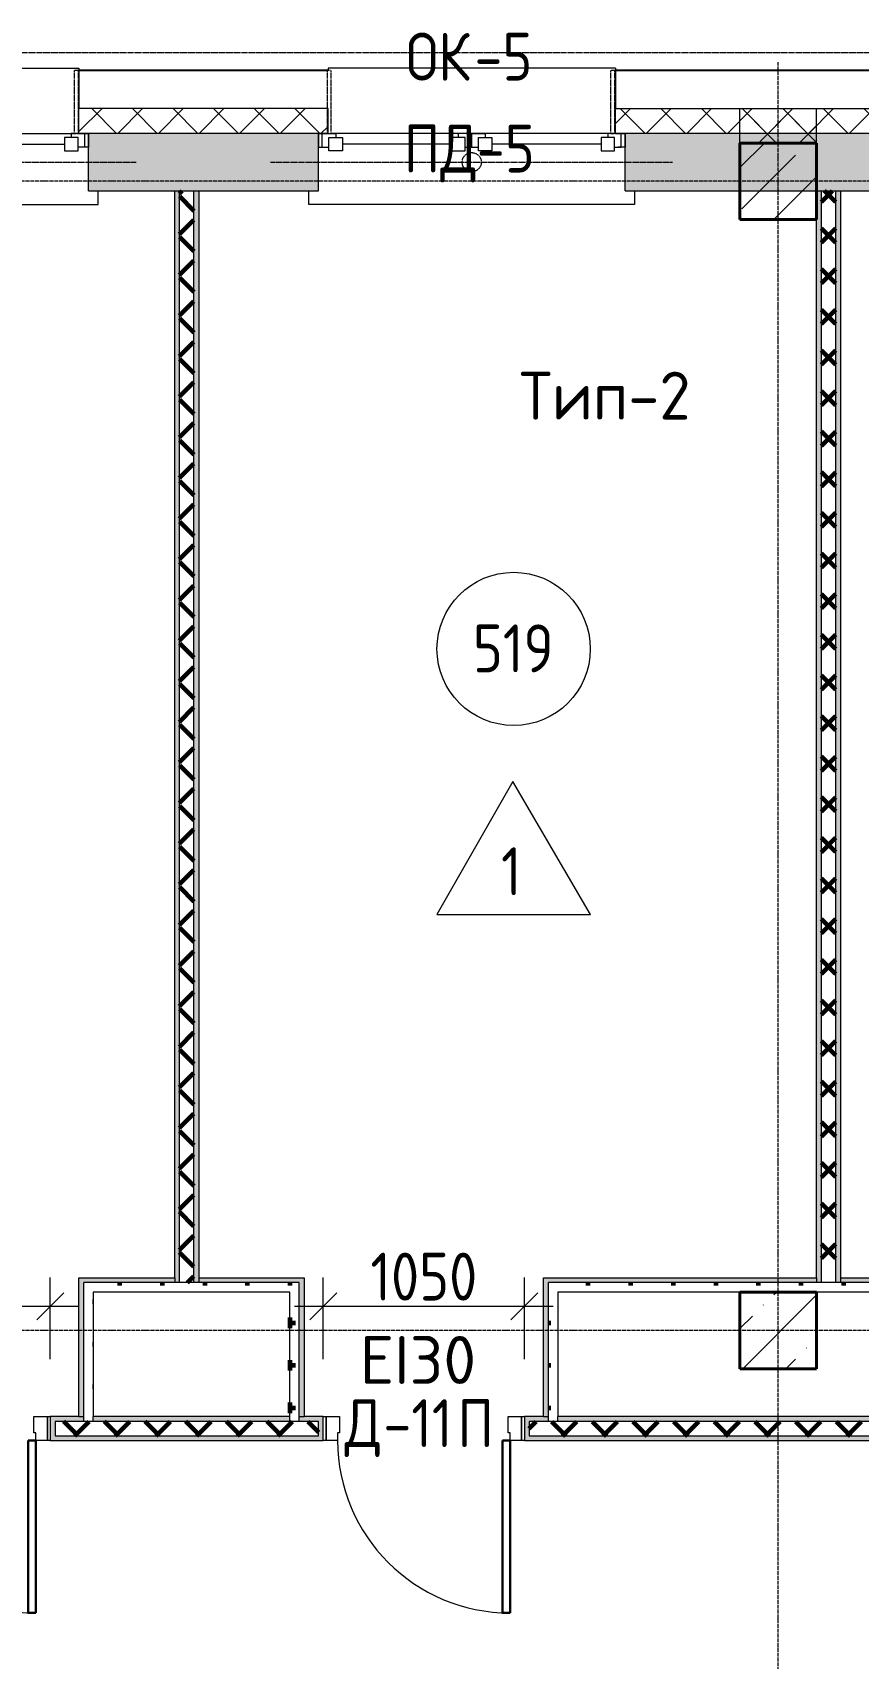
# Model space of a CAD drawing. Header units: millimetres. Extents: x -60946 to 138510, y -262288 to 24501.
# Drawn here: x 17917 to 22228, y -248622 to -240132 of the extents above; entities that cross this region are included whole.
import ezdxf

# ---------------------------------------------------------------- set-up
doc = ezdxf.new("R2010")
doc.units = ezdxf.units.MM
doc.linetypes.add('ADSK_Линия сетки', pattern=[25, 20, -2.5, 0, -2.5])
doc.linetypes.add('ADSK_Невидимые', pattern=[5, 3, -2])
for name, color, linetype, lineweight in [('2)Тип-2', 3, 'Continuous', 60), ('2)Тип-5', 1, 'Continuous', 60), ('_ Окна', 7, 'Continuous', 18), ('Двери', 7, 'Continuous', 9), ('Марки дверей', 7, 'Continuous', 20), ('Марки окон', 7, 'Continuous', 20), ('Марки помещений', 7, 'Continuous', 20), ('Несущие колонны', 7, 'Continuous', 18), ('Обобщенные модели', 7, 'ADSK_Невидимые', 18), ('Окна', 7, 'Continuous', 9), ('Оси', 7, 'Continuous', 9), ('Панели витража', 7, 'Continuous', 9), ('Размеры', 7, 'Continuous', 9), ('Стены внутренние', 7, 'Continuous', 18), ('Стены наружные', 7, 'Continuous', 18), ('Стены несущие', 7, 'Continuous', 30), ('Стены отделка', 7, 'Continuous', 30), ('Стены штриховка', 7, 'Continuous', 9)]:
    doc.layers.add(name, color=color, linetype=linetype, lineweight=lineweight)
doc.styles.add('GOST Common_2', font='', dxfattribs={"width": 0.9, "height": 250})
doc.styles.add('GOST Common_4', font='', dxfattribs={"height": 250})
doc.styles.add('ISOCPEUR', font='isocpeur.ttf', dxfattribs={"height": 250})
doc.styles.get('GOST Common_2').set_extended_font_data('GOST Common')
doc.styles.get('GOST Common_4').set_extended_font_data('GOST Common')
doc.dimstyles.new('ADSK_Основной_2_5_мм', dxfattribs={"dimscale": 304.8, "dimtxt": 251.428749, "dimasz": 0.463911, "dimexe": 0.492126, "dimexo": 0.984252, "dimgap": 0.098425, "dimtad": 1, "dimrnd": 0.01, "dimdsep": 46, "dimtxsty": 'GOST Common_2', "dimblk1": 'OBLIQUE', "dimblk2": 'OBLIQUE', "dimsah": 1, "dimcen": 0.09, "dimdle": 0.492126, "dimazin": 2, "dimtfac": 1, "dimtdec": 4, "dimtix": 1, "dimtmove": 0, "dimatfit": 3, "dimfxl": 1, "dimtvp": 1, "dimtolj": 1, "dimtzin": 0, "dimlwd": 20, "dimlwe": 20, "dimarcsym": 2})
pattern_1 = [(45, (9.36, -250313.7), (-224.5064, 224.5064), []), (45, (233.87, -250313.7), (-224.5064, 224.5064), [396.875, -79.375, 3.353, -76.022])]
pattern_2 = [(45, (9.36, -250313.7), (-106.066, 106.066), []), (135, (9.36, -250313.7), (-106.066, -106.066), [])]
pattern_3 = [(0, (9.36, -250313.7), (111.125, 111.125), [55.562, -166.687]), (90, (37.14, -250341.49), (-111.125, 111.125), [55.562, -166.687])]

# ---------------------------------------------------------------- blocks, each defined once
blk = doc.blocks.new('ADSK_КолоннаЖБ_Прямоугольная - 400x400 мм-1807143-Маркировочный 5-й')
at = {"layer": 'Несущие колонны', "lineweight": 40}
for p, q in [((-200, 200), (200, 200)), ((-200, -200), (-200, 200)), ((200, 200), (200, -200)), ((200, -200), (-200, -200))]:
    blk.add_line(p, q, dxfattribs=at)
blk = doc.blocks.new('ОКНО L03 _2СТ_RS - ОК-5_1600х2000h-3556607-Маркировочный 5-й')
at = {"layer": '_ Окна'}
for p, q in [((-838.1, -149), (-838.1, -79)), ((-838.1, -79), (-803.1, -79)), ((-818.1, -79), (-818.1, -149)), ((-783.1, -79), (-818.1, -79)), ((-713.1, -59), (-783.1, -59)), ((-783.1, -59), (-783.1, -129)), ((-713.1, -129), (-713.1, -59)), ((-143.1, -129), (-143.1, -59)), ((-143.1, -59), (-73.1, -59)), ((-73.1, -59), (-73.1, -129)), ((-38.1, -79), (-73.1, -79)), ((-38.1, -79), (-38.1, -149)), ((-38.1, -79), (-38.1, -149)), ((-3.1, -79), (-38.1, -79)), ((66.9, -59), (-3.1, -59)), ((-3.1, -59), (-3.1, -129)), ((66.9, -129), (66.9, -59)), ((636.9, -129), (636.9, -59)), ((636.9, -59), (706.9, -59)), ((706.9, -59), (706.9, -129)), ((741.9, -79), (706.9, -79)), ((761.9, -79), (726.9, -79)), ((741.9, -79), (741.9, -149)), ((761.9, -149), (761.9, -79)), ((-838.1, -149), (-833.1, -149)), ((-818.1, -149), (-748.1, -149)), ((-783.1, -129), (-713.1, -129)), ((-748.1, -149), (-748.1, -129)), ((-713.1, -94), (-143.1, -94)), ((-73.1, -129), (-143.1, -129)), ((-108.1, -149), (-108.1, -129)), ((-38.1, -149), (-108.1, -149)), ((-38.1, -149), (31.9, -149)), ((-3.1, -129), (66.9, -129)), ((31.9, -149), (31.9, -129)), ((66.9, -94), (636.9, -94)), ((706.9, -129), (636.9, -129)), ((671.9, -149), (671.9, -129)), ((741.9, -149), (671.9, -149)), ((761.9, -149), (756.9, -149))]:
    blk.add_line(p, q, dxfattribs=at)
blk = doc.blocks.new('Подоконник_ - ПД-5-3556614-Маркировочный 5-й')
at = {"layer": 'Окна'}
for p, q in [((-850, 300), (850, 300)), ((-850, 229), (-850, 300)), ((850, 300), (850, 229))]:
    blk.add_line(p, q, dxfattribs=at)
blk = doc.blocks.new('ОКНО L03 _2СТ_RS - ОК-5_1600х2000h-3556615-Маркировочный 5-й')
at = {"layer": '_ Окна'}
for p, q in [((-838.1, 149), (-838.1, 79)), ((-838.1, 149), (-833.1, 149)), ((-818.1, 149), (-748.1, 149)), ((-818.1, 79), (-818.1, 149)), ((-783.1, 59), (-783.1, 129)), ((-783.1, 129), (-713.1, 129)), ((-748.1, 149), (-748.1, 129)), ((-713.1, 129), (-713.1, 59)), ((-713.1, 94), (-143.1, 94)), ((-143.1, 129), (-143.1, 59)), ((-73.1, 129), (-143.1, 129)), ((-108.1, 149), (-108.1, 129)), ((-38.1, 149), (-108.1, 149)), ((-73.1, 59), (-73.1, 129)), ((-38.1, 79), (-38.1, 149)), ((-38.1, 149), (31.9, 149)), ((-38.1, 79), (-38.1, 149)), ((-3.1, 59), (-3.1, 129)), ((-3.1, 129), (66.9, 129)), ((31.9, 149), (31.9, 129)), ((66.9, 129), (66.9, 59)), ((66.9, 94), (636.9, 94)), ((636.9, 129), (636.9, 59)), ((706.9, 129), (636.9, 129)), ((671.9, 149), (671.9, 129)), ((741.9, 149), (671.9, 149)), ((706.9, 59), (706.9, 129)), ((741.9, 79), (741.9, 149)), ((761.9, 149), (756.9, 149)), ((761.9, 149), (761.9, 79)), ((-838.1, 79), (-803.1, 79)), ((-783.1, 79), (-818.1, 79)), ((-713.1, 59), (-783.1, 59)), ((-143.1, 59), (-73.1, 59)), ((-38.1, 79), (-73.1, 79)), ((-3.1, 79), (-38.1, 79)), ((66.9, 59), (-3.1, 59)), ((636.9, 59), (706.9, 59)), ((741.9, 79), (706.9, 79)), ((761.9, 79), (726.9, 79))]:
    blk.add_line(p, q, dxfattribs=at)
blk = doc.blocks.new('Подоконник_ - ПД-5-3556619-Маркировочный 5-й')
at = {"layer": 'Окна'}
for p, q in [((-850, -229), (-850, -300)), ((850, -300), (850, -229)), ((-850, -300), (850, -300))]:
    blk.add_line(p, q, dxfattribs=at)
blk = doc.blocks.new('Отлив_ - ОЦC-3495648-Маркировочный 5-й')
at = {"layer": 'Окна'}
for p, q in [((-750, 0), (-745, 0)), ((-725, 0), (735, 0)), ((-750, -328.5), (-750, -131)), ((-750, -341), (-750, -333.5)), ((750, -341), (750, -333.5)), ((-750, -341), (750, -341)), ((-750, -341), (750, -341))]:
    blk.add_line(p, q, dxfattribs=at)
blk = doc.blocks.new('Отлив_ - ОЦC-3495650-Маркировочный 5-й')
at = {"layer": 'Окна'}
for p, q in [((-750, 341), (-750, 333.5)), ((-750, 341), (750, 341)), ((-750, 341), (750, 341)), ((750, 341), (750, 333.5)), ((750, 328.5), (750, 131)), ((-735, 0), (725, 0)), ((745, 0), (750, 0))]:
    blk.add_line(p, q, dxfattribs=at)
blk = doc.blocks.new('Дверь однопольная противопожарная - Д-11П 1100х2200 Дверной блок однопольный глухой_ EI30_ правое открывание-2274260-Маркировочный 5-й')
at = {"layer": 'Двери', "lineweight": 30}
for p, q in [((-450, 962.5), (-410, 962.5)), ((-450, 62.5), (-450, 962.5)), ((-410, 962.5), (-410, 62.5)), ((-410, 62.5), (-450, 62.5))]:
    blk.add_line(p, q, dxfattribs=at)
at = {"layer": 'Двери'}
for p, q in [((-525, 62.5), (-510, 62.5)), ((-525, -62.5), (-525, 62.5)), ((-510, 62.5), (-450, 62.5)), ((-510, -62.5), (-510, 62.5)), ((-510, 62.5), (-510, -62.5)), ((-450, 62.5), (-450, 22.5)), ((-450, 22.5), (-440, 22.5)), ((-440, 22.5), (-440, -62.5)), ((440, 22.5), (450, 22.5)), ((440, -62.5), (440, 22.5)), ((450, 62.5), (510, 62.5)), ((450, 22.5), (450, 62.5)), ((510, 62.5), (510, -62.5)), ((510, 62.5), (525, 62.5)), ((510, -62.5), (510, 62.5)), ((525, 62.5), (525, -62.5)), ((-510, -62.5), (-525, -62.5)), ((-440, -62.5), (-510, -62.5)), ((510, -62.5), (440, -62.5)), ((525, -62.5), (510, -62.5))]:
    blk.add_line(p, q, dxfattribs=at)
blk.add_arc((-450, 62.5), 900, 0, 90, dxfattribs=at)
blk = doc.blocks.new('Обобщенные модели 10 - Обобщенные модели 10-1218172-Маркировочный 5-й')
at = {"layer": 'Обобщенные модели'}
for p, q in [((18145, 9984), (18125, 9984)), ((18125, 9984), (18125, 9654)), ((18145, 9984), (18145, 9654)), ((19465, 9984), (19445, 9984)), ((19445, 9984), (19445, 9654)), ((19465, 9984), (19465, 9654)), ((20945, 9984), (20925, 9984)), ((20925, 9984), (20925, 9654)), ((20945, 9984), (20945, 9654)), ((18125, 9654), (18145, 9654)), ((19445, 9654), (19465, 9654)), ((20925, 9654), (20945, 9654))]:
    blk.add_line(p, q, dxfattribs=at)
blk = doc.blocks.new('Системная панель - 1_Алюминиевая панель гладкая RAL 1013-3044055-Маркировочный 5-й')
at = {"layer": 'Панели витража', "lineweight": 18}
for p, q in [((-100, 2.5), (100, 2.5)), ((-100, -2.5), (-100, 2.5)), ((100, -2.5), (100, 2.5)), ((100, -2.5), (-100, -2.5))]:
    blk.add_line(p, q, dxfattribs=at)
blk = doc.blocks.new('Системная панель - 1_Алюминиевая панель RAL 1013-3044056-Маркировочный 5-й')
at = {"layer": 'Панели витража', "lineweight": 18}
for p, q in [((-450, 2.5), (450, 2.5)), ((-450, -2.5), (-450, 2.5)), ((450, -2.5), (450, 2.5)), ((450, -2.5), (-450, -2.5))]:
    blk.add_line(p, q, dxfattribs=at)
blk = doc.blocks.new('Системная панель - 1_Алюминиевая панель RAL 1013-3044057-Маркировочный 5-й')
at = {"layer": 'Панели витража', "lineweight": 18}
for p, q in [((-650, 2.5), (650, 2.5)), ((-650, -2.5), (-650, 2.5)), ((650, -2.5), (650, 2.5)), ((650, -2.5), (-650, -2.5))]:
    blk.add_line(p, q, dxfattribs=at)
blk = doc.blocks.new('Обобщенные модели 13 - Обобщенные модели 1-3016844-Маркировочный 5-й')
at = {"layer": 'Обобщенные модели'}
blk.add_line((13072.5, 10077.5), (41527.5, 10077.5), dxfattribs=at)
blk = doc.blocks.new('BS_Перемычка металлическая - BS_Перемычка металлическая-3881251-Маркировочный 5-й')
at = {"layer": 'Обобщенные модели', "linetype": 'ADSK_Невидимые', "lineweight": 18}
blk.add_line((-1050, 0), (1050, 0), dxfattribs=at)
blk.add_circle((0, 0), 50, dxfattribs=at)
blk = doc.blocks.new('ADSK_Марка_Помещение_ОдноЗначение - Номер-159740-Маркировочный 5-й')
at = {"layer": 'Марки помещений'}
blk.add_circle((0, 0), 4, dxfattribs=at)
blk = doc.blocks.new('_Oblique')
at = {"color": 0, "linetype": 'ByBlock', "lineweight": -2}
blk.add_line((-0.5, -0.5), (0.5, 0.5), dxfattribs=at)
blk = doc.blocks.new('*D6864')
at = {"layer": 'Defpoints', "color": 0, "transparency": 16777216}
for p in [(18009.4, -246782.8), (16959.4, -247358.7), (18009.4, -247358.7)]:
    blk.add_point(p, dxfattribs=at)
at = {"layer": 'Размеры', "color": 0, "lineweight": 20, "transparency": 16777216}
for p, q in [((16959.4, -247058.7), (16959.4, -246632.8)), ((18009.4, -247058.7), (18009.4, -246632.8)), ((16809.4, -246782.8), (18159.4, -246782.8))]:
    blk.add_line(p, q, dxfattribs=at)
at = {"layer": 'Размеры', "color": 0, "lineweight": 20, "transparency": 16777216, "xscale": 141.4, "yscale": 141.4, "zscale": 141.4, "rotation": 180}
blk.add_blockref('_Oblique', (16959.4, -246782.8), dxfattribs=at)
at = {"layer": 'Размеры', "color": 0, "lineweight": 20, "transparency": 16777216, "xscale": 141.4, "yscale": 141.4, "zscale": 141.4}
blk.add_blockref('_Oblique', (18009.4, -246782.8), dxfattribs=at)
at = {"layer": 'Размеры', "color": 0, "lineweight": 9, "transparency": 16777216, "insert": (17484.4, -246627.8), "char_height": 250, "width": 700.591, "attachment_point": 5, "style": 'GOST Common_2'}
blk.add_mtext('\\A1;1050', dxfattribs=at)
blk = doc.blocks.new('*D6865')
at = {"layer": 'Defpoints', "color": 0, "transparency": 16777216}
for p in [(20484.4, -246782.8), (19434.4, -247358.7), (20484.4, -247358.7)]:
    blk.add_point(p, dxfattribs=at)
at = {"layer": 'Размеры', "color": 0, "lineweight": 20, "transparency": 16777216}
for p, q in [((19434.4, -247058.7), (19434.4, -246632.8)), ((20484.4, -247058.7), (20484.4, -246632.8)), ((19284.4, -246782.8), (20634.4, -246782.8))]:
    blk.add_line(p, q, dxfattribs=at)
at = {"layer": 'Размеры', "color": 0, "lineweight": 20, "transparency": 16777216, "xscale": 141.4, "yscale": 141.4, "zscale": 141.4, "rotation": 180}
blk.add_blockref('_Oblique', (19434.4, -246782.8), dxfattribs=at)
at = {"layer": 'Размеры', "color": 0, "lineweight": 20, "transparency": 16777216, "xscale": 141.4, "yscale": 141.4, "zscale": 141.4}
blk.add_blockref('_Oblique', (20484.4, -246782.8), dxfattribs=at)
at = {"layer": 'Размеры', "color": 0, "lineweight": 9, "transparency": 16777216, "insert": (19959.4, -246627.8), "char_height": 250, "width": 700.591, "attachment_point": 5, "style": 'GOST Common_2'}
blk.add_mtext('\\A1;1050', dxfattribs=at)
blk = doc.blocks.new('ADSK_Марка_Помещение_ТипПола_ГОСТ21-501-2011 - Отделка пола-1456712-Маркировочный 5-й')
at = {"layer": 'Марки помещений'}
for p, q in [((0, 6.934), (-3.965, 0)), ((4.041, 0), (0, 6.934)), ((-3.965, 0), (4.041, 0))]:
    blk.add_line(p, q, dxfattribs=at)

msp = doc.modelspace()

# ---------------------------------------------------------------- hatches: boundary and pattern name
at = {"layer": '2)Тип-2'}
for points in [[(18684.3615, -246658.7359), (18684.3615, -240958.7359), (18659.3615, -240958.7359), (18659.3615, -246658.7359)], [(18784.3615, -246658.7359), (18784.3615, -240958.7359), (18759.3615, -240958.7359), (18759.3615, -246658.7359)], [(22034.3615, -246658.7359), (22034.3615, -240958.7359), (22009.3615, -240958.7359), (22009.3615, -246658.7359)], [(22134.3615, -246658.7359), (22134.3615, -240958.7359), (22109.3615, -240958.7359), (22109.3615, -246658.7359)]]:
    msp.add_hatch(color=256, dxfattribs=at).paths.add_polyline_path(points)
h = msp.add_hatch(dxfattribs=at)
h.set_pattern_fill('FP_4', color=256, style=0, pattern_type=2)
h.set_pattern_definition(pattern_2)
h.paths.add_polyline_path([(18759.3615, -246658.7359), (18759.3615, -240958.7359), (18684.3615, -240958.7359), (18684.3615, -246658.7359)])
h = msp.add_hatch(dxfattribs=at)
h.set_pattern_fill('FP_4', color=256, style=0, pattern_type=2)
h.set_pattern_definition(pattern_2)
h.paths.add_polyline_path([(22034.3615, -246658.7359), (22109.3615, -246658.7359), (22109.3615, -240958.7359), (22034.3615, -240958.7359), (22034.3615, -246633.7359)])
h = msp.add_hatch(color=256, dxfattribs=at)
h.paths.add_polyline_path([(25334.3615, -247483.7359), (25359.3615, -247483.7359), (25359.3615, -247358.7359), (25209.3615, -247358.7359), (25209.3615, -247383.7359), (25334.3615, -247383.7359), (25334.3615, -247458.7359)])
h.paths.add_polyline_path([(26584.3615, -247483.7359), (26584.3615, -247383.7359), (26709.3615, -247383.7359), (26709.3615, -247358.7359), (26559.3615, -247358.7359), (26559.3615, -247483.7359)])
h.paths.add_polyline_path([(31809.3615, -247483.7359), (31834.3615, -247483.7359), (31834.3615, -247358.7359), (31684.3615, -247358.7359), (31684.3615, -247383.7359), (31809.3615, -247383.7359), (31809.3615, -247458.7359)])
h.paths.add_polyline_path([(33034.3615, -247483.7359), (33059.3615, -247483.7359), (33059.3615, -247383.7359), (33159.3615, -247383.7359), (33159.3615, -247358.7359), (33034.3615, -247358.7359)])
h.paths.add_polyline_path([(18009.3615, -247483.7359), (18034.3615, -247483.7359), (18034.3615, -247383.7359), (18184.3615, -247383.7359), (18184.3615, -247358.7359), (18009.3615, -247358.7359)])
h.paths.add_polyline_path([(16959.3615, -247483.7359), (16959.3615, -247358.7359), (16784.3615, -247358.7359), (16784.3615, -247383.7359), (16934.3615, -247383.7359), (16934.3615, -247483.7359)])
h.paths.add_polyline_path([(14534.3615, -247483.7359), (14534.3615, -247383.7359), (14609.3615, -247383.7359), (14609.3615, -247358.7359), (14509.3615, -247358.7359), (14509.3615, -247483.7359)])
h.paths.add_polyline_path([(13459.3615, -247483.7359), (13459.3615, -247358.7359), (13359.3615, -247358.7359), (13359.3615, -247383.7359), (13434.3615, -247383.7359), (13434.3615, -247483.7359)])
h.paths.add_polyline_path([(19409.3615, -247483.7359), (19434.3615, -247483.7359), (19434.3615, -247358.7359), (19309.3615, -247358.7359), (19309.3615, -247383.7359), (19409.3615, -247383.7359), (19409.3615, -247458.7359)])
h.paths.add_polyline_path([(20484.3615, -247483.7359), (20509.3615, -247483.7359), (20509.3615, -247383.7359), (20609.3615, -247383.7359), (20609.3615, -247358.7359), (20484.3615, -247358.7359)])
h.paths.add_polyline_path([(34409.3615, -247383.7359), (34409.3615, -247358.7359), (33209.3615, -247358.7359), (33209.3615, -247383.7359), (34026.3216, -247383.7359)])
h.paths.add_polyline_path([(29184.3615, -247383.7359), (30684.3615, -247383.7359), (30684.3615, -247358.7359), (29184.3615, -247358.7359)])
h.paths.add_polyline_path([(30734.3615, -247383.7359), (31634.3615, -247383.7359), (31634.3615, -247358.7359), (30734.3615, -247358.7359)])
h.paths.add_polyline_path([(14659.3615, -247383.7359), (16734.3615, -247383.7359), (16734.3615, -247358.7359), (14659.3615, -247358.7359)])
h.paths.add_polyline_path([(26759.3615, -247383.7359), (29134.3615, -247383.7359), (29134.3615, -247358.7359), (26759.3615, -247358.7359)])
h.paths.add_polyline_path([(23184.3615, -247383.7359), (24684.3615, -247383.7359), (24684.3615, -247358.7359), (23184.3615, -247358.7359)])
h.paths.add_polyline_path([(18234.3615, -247383.7359), (19259.3615, -247383.7359), (19259.3615, -247358.7359), (18234.3615, -247358.7359)])
h.paths.add_polyline_path([(25159.3615, -247383.7359), (25159.3615, -247358.7359), (24734.3615, -247358.7359), (24734.3615, -247383.7359)])
h.paths.add_polyline_path([(22475.0131, -247383.7359), (23134.3615, -247383.7359), (23134.3615, -247358.7359), (20659.3615, -247358.7359), (20659.3615, -247383.7359)])
h.paths.add_polyline_path([(13309.3615, -247383.7359), (13309.3615, -247358.7359), (12609.3615, -247358.7359), (12609.3615, -247383.7359)])
h = msp.add_hatch(dxfattribs=at)
h.set_pattern_fill('FP_4', color=256, style=0, pattern_type=2)
h.set_pattern_definition(pattern_2)
h.paths.add_polyline_path([(34434.3615, -247458.7359), (34434.3615, -247383.7359), (33059.3615, -247383.7359), (33059.3615, -247458.7359), (34409.3615, -247458.7359)])
h.paths.add_polyline_path([(26584.3615, -247458.7359), (31809.3615, -247458.7359), (31809.3615, -247383.7359), (26584.3615, -247383.7359)])
h.paths.add_polyline_path([(25334.3615, -247458.7359), (25334.3615, -247383.7359), (20509.3615, -247383.7359), (20509.3615, -247458.7359), (22475.0131, -247458.7359)])
h.paths.add_polyline_path([(16934.3615, -247458.7359), (16934.3615, -247383.7359), (14534.3615, -247383.7359), (14534.3615, -247458.7359), (16699.3589, -247458.7359)])
h.paths.add_polyline_path([(18034.3615, -247458.7359), (19409.3615, -247458.7359), (19409.3615, -247383.7359), (18034.3615, -247383.7359)])
h.paths.add_polyline_path([(12609.3615, -247458.7359), (13434.3615, -247458.7359), (13434.3615, -247383.7359), (12609.3615, -247383.7359)])
h = msp.add_hatch(color=256, dxfattribs=at)
h.paths.add_polyline_path([(25334.3615, -247483.7359), (25334.3615, -247458.7359), (20509.3615, -247458.7359), (20509.3615, -247483.7359), (22475.0131, -247483.7359)])
h.paths.add_polyline_path([(34434.3615, -247483.7359), (34434.3615, -247458.7359), (33059.3615, -247458.7359), (33059.3615, -247483.7359), (34409.3615, -247483.7359)])
h.paths.add_polyline_path([(26584.3615, -247483.7359), (31809.3615, -247483.7359), (31809.3615, -247458.7359), (26584.3615, -247458.7359)])
h.paths.add_polyline_path([(16699.3589, -247483.7359), (16934.3615, -247483.7359), (16934.3615, -247458.7359), (14534.3615, -247458.7359), (14534.3615, -247483.7359)])
h.paths.add_polyline_path([(19409.3615, -247483.7359), (19409.3615, -247458.7359), (18034.3615, -247458.7359), (18034.3615, -247483.7359), (18143.2725, -247483.7359)])
h.paths.add_polyline_path([(12609.3615, -247483.7359), (13434.3615, -247483.7359), (13434.3615, -247458.7359), (12609.3615, -247458.7359)])
at = {"layer": '2)Тип-5', "true_color": 0xd50000}
for points in [[(18159.3615, -247358.7359), (18184.3615, -247358.7359), (18184.3615, -246633.7359), (18159.3615, -246633.7359), (18159.3615, -247220.452)], [(20584.3615, -247358.7359), (20609.3615, -247358.7359), (20609.3615, -246633.7359), (20584.3615, -246633.7359), (20584.3615, -247220.452)], [(19334.3615, -247358.7359), (19334.3615, -246658.7359), (19309.3615, -246658.7359), (19309.3615, -247358.7359)]]:
    msp.add_hatch(color=12, dxfattribs=at).paths.add_polyline_path(points)
h = msp.add_hatch(color=12, dxfattribs=at)
h.paths.add_polyline_path([(19334.3615, -246658.7359), (19334.3615, -246633.7359), (18784.3615, -246633.7359), (18784.3615, -246658.7359), (19309.3615, -246658.7359)])
h.paths.add_polyline_path([(18234.3615, -246658.7359), (18659.3615, -246658.7359), (18659.3615, -246633.7359), (18184.3615, -246633.7359), (18184.3615, -246658.7359)])
h = msp.add_hatch(color=12, dxfattribs=at)
h.paths.add_polyline_path([(25159.3615, -246658.7359), (25209.3615, -246658.7359), (25209.3615, -246633.7359), (22134.3615, -246633.7359), (22134.3615, -246658.7359), (22475.0131, -246658.7359)])
h.paths.add_polyline_path([(20609.3615, -246658.7359), (22009.3615, -246658.7359), (22009.3615, -246633.7359), (20609.3615, -246633.7359)])
h = msp.add_hatch(dxfattribs=at)
h.set_pattern_fill('FP_8', color=12, style=0, pattern_type=2)
h.set_pattern_definition(pattern_3)
h.paths.add_polyline_path([(18234.3615, -247383.7359), (18234.3615, -246658.7359), (18184.3615, -246658.7359), (18184.3615, -247383.7359)])
h = msp.add_hatch(dxfattribs=at)
h.set_pattern_fill('FP_8', color=12, style=0, pattern_type=2)
h.set_pattern_definition(pattern_3)
h.paths.add_polyline_path([(19259.3615, -246708.7359), (19309.3615, -246708.7359), (19309.3615, -246658.7359), (18234.3615, -246658.7359), (18234.3615, -246708.7359)])
h = msp.add_hatch(dxfattribs=at)
h.set_pattern_fill('FP_8', color=12, style=0, pattern_type=2)
h.set_pattern_definition(pattern_3)
h.paths.add_polyline_path([(19259.3615, -247383.7359), (19309.3615, -247383.7359), (19309.3615, -246708.7359), (19259.3615, -246708.7359), (19259.3615, -247358.7359)])
h = msp.add_hatch(dxfattribs=at)
h.set_pattern_fill('FP_8', color=12, style=0, pattern_type=2)
h.set_pattern_definition(pattern_3)
h.paths.add_polyline_path([(20609.3615, -247383.7359), (20659.3615, -247383.7359), (20659.3615, -246658.7359), (20609.3615, -246658.7359), (20609.3615, -247358.7359)])
h = msp.add_hatch(dxfattribs=at)
h.set_pattern_fill('FP_8', color=12, style=0, pattern_type=2)
h.set_pattern_definition(pattern_3)
h.paths.add_polyline_path([(22475.0131, -246708.7359), (25159.3615, -246708.7359), (25159.3615, -246658.7359), (20659.3615, -246658.7359), (20659.3615, -246708.7359)])
at = {"layer": 'Несущие колонны', "lineweight": 9}
h = msp.add_hatch(dxfattribs=at)
h.set_pattern_fill('FP_1', color=256, style=0, pattern_type=2)
h.set_pattern_definition(pattern_1)
h.paths.add_polyline_path([(22009.3615, -241108.7359), (22009.3615, -240708.7359), (21609.3615, -240708.7359), (21609.3615, -241108.7359)])
h = msp.add_hatch(dxfattribs=at)
h.set_pattern_fill('FP_1', color=256, style=0, pattern_type=2)
h.set_pattern_definition(pattern_1)
h.paths.add_polyline_path([(21609.3615, -247108.7359), (22009.3615, -247108.7359), (22009.3615, -246708.7359), (21609.3615, -246708.7359)])
at = {"layer": 'Стены внутренние', "lineweight": 9}
h = msp.add_hatch(dxfattribs=at)
h.set_pattern_fill('FP_2', color=256, style=0, pattern_type=2)
h.set_pattern_definition([(45, (9.36, -250313.7), (84.18955, 308.69595), [396.875, -79.375, 3.353, -76.022])])
h.paths.add_polyline_path([(41759.3615, -240958.7359), (42009.3615, -240958.7359), (42009.3615, -240658.7359), (39009.3615, -240659.7359), (39009.3615, -240958.7359), (41734.3615, -240958.7359)])
h.paths.add_polyline_path([(31409.3615, -240958.7359), (31409.3615, -240659.7359), (30209.3615, -240659.7359), (30209.3615, -240958.7359), (31138.4945, -240958.7359)])
h.paths.add_polyline_path([(34509.3615, -240958.7359), (34609.3615, -240958.7359), (34609.3615, -240659.7359), (33009.3615, -240659.7359), (33009.3615, -240958.7359), (34434.3615, -240958.7359)])
h.paths.add_polyline_path([(36209.3615, -240958.7359), (37409.3615, -240958.7359), (37409.3615, -240659.7359), (36209.3615, -240659.7359)])
h.paths.add_polyline_path([(22134.3615, -240958.7359), (22609.3615, -240958.7359), (22609.3615, -240659.7359), (21009.3615, -240659.7359), (21009.3615, -240958.7359), (22109.3615, -240958.7359)])
h.paths.add_polyline_path([(24209.3615, -240958.7359), (25409.3615, -240958.7359), (25409.3615, -240659.7359), (24209.3615, -240659.7359)])
h.paths.add_polyline_path([(28609.3615, -240958.7359), (28609.3615, -240659.7359), (27009.3615, -240659.7359), (27009.3615, -240958.7359), (28250.6673, -240958.7359)])
h.paths.add_polyline_path([(18209.3615, -240958.7359), (19409.3615, -240958.7359), (19409.3615, -240659.7359), (18209.3615, -240659.7359), (18209.3615, -240854.1935)])
h.paths.add_polyline_path([(15609.3615, -240958.7359), (15609.3615, -240708.7359), (16009.3615, -240708.7359), (16009.3615, -240958.7359), (16609.3615, -240958.7359), (16609.3615, -240659.7359), (12609.3615, -240658.7359), (12609.3615, -240958.7359), (14609.3615, -240958.7359), (14609.3615, -240708.7359), (15009.3615, -240708.7359), (15009.3615, -240958.7359), (15584.3615, -240958.7359)])
at = {"layer": 'Стены наружные', "lineweight": 9}
h = msp.add_hatch(dxfattribs=at)
h.set_pattern_fill('FP_4', color=256, style=0, pattern_type=2)
h.set_pattern_definition(pattern_2)
h.paths.add_polyline_path([(41829.3615, -240658.7359), (41829.3615, -240528.7359), (38959.3615, -240528.7359), (38959.3615, -240658.7359), (41245.8893, -240658.7359)])
h.paths.add_polyline_path([(31459.3615, -240658.7359), (31459.3615, -240528.7359), (30159.3615, -240528.7359), (30159.3615, -240658.7359), (31138.4945, -240658.7359)])
h.paths.add_polyline_path([(32959.3615, -240658.7359), (34659.3615, -240658.7359), (34659.3615, -240528.7359), (32959.3615, -240528.7359)])
h.paths.add_polyline_path([(36914.1487, -240658.7359), (37459.3615, -240658.7359), (37459.3615, -240528.7359), (36159.3615, -240528.7359), (36159.3615, -240658.7359)])
h.paths.add_polyline_path([(25459.3615, -240658.7359), (25459.3615, -240528.7359), (24159.3615, -240528.7359), (24159.3615, -240658.7359), (25362.8402, -240658.7359)])
h.paths.add_polyline_path([(28250.6673, -240658.7359), (28659.3615, -240658.7359), (28659.3615, -240528.7359), (26959.3615, -240528.7359), (26959.3615, -240658.7359)])
h.paths.add_polyline_path([(20959.3615, -240658.7359), (22659.3615, -240658.7359), (22659.3615, -240528.7359), (20959.3615, -240528.7359)])
h.paths.add_polyline_path([(13811.5318, -240658.7359), (16659.3615, -240658.7359), (16659.3615, -240528.7359), (12789.3615, -240528.7359), (12789.3615, -240658.7359)])
h.paths.add_polyline_path([(19459.3615, -240658.7359), (19459.3615, -240528.7359), (18159.3615, -240528.7359), (18159.3615, -240658.7359), (18865.2292, -240658.7359)])
h = msp.add_hatch(dxfattribs=at)
h.set_pattern_fill('FP_4', color=256, style=0, pattern_type=2)
h.set_pattern_definition(pattern_2)
h.paths.add_polyline_path([(22009.3615, -240708.7359), (22009.3615, -240528.7359), (21609.3615, -240528.7359), (21609.3615, -240708.7359)])

# ---------------------------------------------------------------- linework, layer by layer
at = {"layer": 'Несущие колонны', "lineweight": 9}
for p, q in [((22009.3615, -240708.7359), (21609.3615, -240708.7359)), ((21609.3615, -241108.7359), (21609.3615, -240708.7359)), ((22009.3615, -240708.7359), (22009.3615, -241108.7359)), ((22009.3615, -241108.7359), (21609.3615, -241108.7359)), ((22009.3615, -246708.7359), (21609.3615, -246708.7359)), ((21609.3615, -247108.7359), (21609.3615, -246708.7359)), ((22009.3615, -246708.7359), (22009.3615, -247108.7359)), ((22009.3615, -247108.7359), (21609.3615, -247108.7359))]:
    msp.add_line(p, q, dxfattribs=at)
at = {"layer": 'Оси', "color": 253, "linetype": 'ADSK_Линия сетки', "lineweight": 5, "true_color": 0xaaaaaa}
for p, q in [((21809.3615, -261287.5872), (21809.3615, -240286.2598)), ((62528.5982, -240908.7359), (-25230.7352, -240908.7359)), ((62528.5982, -246908.7359), (-25230.7352, -246908.7359))]:
    msp.add_line(p, q, dxfattribs=at)
at = {"layer": 'Стены несущие', "lineweight": 9}
for p, q in [((18159.3615, -240658.7359), (18159.3615, -240659.7359)), ((18159.3615, -240659.7359), (18209.3615, -240659.7359)), ((18209.3615, -240958.7359), (18209.3615, -240659.7359)), ((19409.3615, -240659.7359), (19459.3615, -240659.7359)), ((19409.3615, -240958.7359), (19409.3615, -240659.7359)), ((19459.3615, -240658.7359), (19459.3615, -240659.7359)), ((20959.3615, -240658.7359), (20959.3615, -240659.7359)), ((20959.3615, -240659.7359), (21009.3615, -240659.7359)), ((21009.3615, -240958.7359), (21009.3615, -240659.7359)), ((18209.3615, -240958.7359), (18659.3615, -240958.7359)), ((18659.3615, -246633.7359), (18659.3615, -240958.7359)), ((18784.3615, -240958.7359), (19409.3615, -240958.7359)), ((18784.3615, -240958.7359), (18784.3615, -246633.7359)), ((21009.3615, -240958.7359), (22009.3615, -240958.7359)), ((22009.3615, -246633.7359), (22009.3615, -240958.7359)), ((22134.3615, -240958.7359), (22609.3615, -240958.7359)), ((22134.3615, -240958.7359), (22134.3615, -246633.7359)), ((18234.3615, -246708.7359), (18234.3615, -247358.7359)), ((19259.3615, -246708.7359), (18234.3615, -246708.7359)), ((19259.3615, -247358.7359), (19259.3615, -246708.7359)), ((20659.3615, -246708.7359), (20659.3615, -247358.7359)), ((23134.3615, -246708.7359), (20659.3615, -246708.7359)), ((18159.3615, -247358.7359), (18009.3615, -247358.7359)), ((19259.3615, -247358.7359), (18234.3615, -247358.7359)), ((19434.3615, -247358.7359), (19334.3615, -247358.7359)), ((20584.3615, -247358.7359), (20484.3615, -247358.7359)), ((23134.3615, -247358.7359), (20659.3615, -247358.7359)), ((18009.3615, -247483.7359), (19434.3615, -247483.7359)), ((20484.3615, -247483.7359), (25359.3615, -247483.7359))]:
    msp.add_line(p, q, dxfattribs=at)
at = {"layer": 'Стены отделка', "lineweight": 9}
for p, q in [((19459.3615, -240528.7359), (18159.3615, -240528.7359)), ((18159.3615, -240658.7359), (18159.3615, -240528.7359)), ((19459.3615, -240658.7359), (19459.3615, -240528.7359)), ((20959.3615, -240528.7359), (22659.3615, -240528.7359)), ((20959.3615, -240658.7359), (20959.3615, -240528.7359)), ((21609.3615, -240708.7359), (21609.3615, -240528.7359)), ((22009.3615, -240708.7359), (22009.3615, -240528.7359)), ((22009.3615, -240708.7359), (21609.3615, -240708.7359)), ((18159.3615, -247358.7359), (18159.3615, -246633.7359)), ((18159.3615, -246633.7359), (18659.3615, -246633.7359)), ((18784.3615, -246633.7359), (19334.3615, -246633.7359)), ((19334.3615, -246633.7359), (19334.3615, -247358.7359)), ((20584.3615, -247358.7359), (20584.3615, -246633.7359)), ((20584.3615, -246633.7359), (22009.3615, -246633.7359)), ((22134.3615, -246633.7359), (25234.3615, -246633.7359))]:
    msp.add_line(p, q, dxfattribs=at)
at = {"layer": 'Стены штриховка', "lineweight": 9}
for p, q in [((19459.3615, -240658.7359), (18159.3615, -240658.7359)), ((22659.3615, -240658.7359), (20959.3615, -240658.7359)), ((18659.3615, -240958.7359), (18784.3615, -240958.7359)), ((18684.3615, -246658.7359), (18684.3615, -240958.7359)), ((18759.3615, -246658.7359), (18759.3615, -240958.7359)), ((22009.3615, -240958.7359), (22134.3615, -240958.7359)), ((22034.3615, -246658.7359), (22034.3615, -240958.7359)), ((22109.3615, -246658.7359), (22109.3615, -240958.7359)), ((18659.3615, -246633.7359), (18659.3615, -246658.7359)), ((18784.3615, -246633.7359), (18784.3615, -246658.7359)), ((22009.3615, -246633.7359), (22009.3615, -246658.7359)), ((22134.3615, -246633.7359), (22134.3615, -246658.7359)), ((18184.3615, -247383.7359), (18184.3615, -246658.7359)), ((19309.3615, -246658.7359), (18184.3615, -246658.7359)), ((19309.3615, -247383.7359), (19309.3615, -246658.7359)), ((20609.3615, -247383.7359), (20609.3615, -246658.7359)), ((25209.3615, -246658.7359), (20609.3615, -246658.7359)), ((19409.3615, -247383.7359), (18034.3615, -247383.7359)), ((18034.3615, -247383.7359), (18034.3615, -247458.7359)), ((18159.3615, -247358.7359), (18184.3615, -247358.7359)), ((18234.3615, -247383.7359), (18234.3615, -247358.7359)), ((19259.3615, -247383.7359), (19259.3615, -247358.7359)), ((19309.3615, -247358.7359), (19334.3615, -247358.7359)), ((19409.3615, -247458.7359), (19409.3615, -247383.7359)), ((25334.3615, -247383.7359), (20509.3615, -247383.7359)), ((20509.3615, -247383.7359), (20509.3615, -247458.7359)), ((20584.3615, -247358.7359), (20609.3615, -247358.7359)), ((20659.3615, -247383.7359), (20659.3615, -247358.7359)), ((18034.3615, -247458.7359), (19409.3615, -247458.7359)), ((20509.3615, -247458.7359), (25334.3615, -247458.7359))]:
    msp.add_line(p, q, dxfattribs=at)

# ---------------------------------------------------------------- block references
at = {"layer": 'Двери', "color": 8, "true_color": 0x7f7f7f, "rotation": 180}
for p in [(17484.3615, -247421.2359), (19959.3615, -247421.2359)]:
    msp.add_blockref('Дверь однопольная противопожарная - Д-11П 1100х2200 Дверной блок однопольный глухой_ EI30_ правое открывание-2274260-Маркировочный 5-й', p, dxfattribs=at)
at = {"layer": 'Марки помещений', "xscale": 99.99999999999993, "yscale": 99.99999999999993, "zscale": 99.99999999999993}
for name, p in [('ADSK_Марка_Помещение_ОдноЗначение - Номер-159740-Маркировочный 5-й', (20428.0307, -243350.2212)), ('ADSK_Марка_Помещение_ТипПола_ГОСТ21-501-2011 - Отделка пола-1456712-Маркировочный 5-й', (20424.5253, -244736.2858))]:
    msp.add_blockref(name, p, dxfattribs=at)
at = {"layer": 'Несущие колонны', "lineweight": 40, "rotation": 89.9999999999999}
for p in [(21809.3615, -240908.7359), (21809.3615, -246908.7359)]:
    msp.add_blockref('ADSK_КолоннаЖБ_Прямоугольная - 400x400 мм-1807143-Маркировочный 5-й', p, dxfattribs=at)
at = {"layer": 'Обобщенные модели'}
for name in ['Обобщенные модели 13 - Обобщенные модели 1-3016844-Маркировочный 5-й', 'Обобщенные модели 10 - Обобщенные модели 10-1218172-Маркировочный 5-й']:
    msp.add_blockref(name, (9.3615, -250313.7049), dxfattribs=at)
at = {"layer": 'Обобщенные модели', "linetype": 'ADSK_Невидимые', "lineweight": 18}
for p in [(17409.3615, -240808.7359), (20209.3615, -240808.7359)]:
    msp.add_blockref('BS_Перемычка металлическая - BS_Перемычка металлическая-3881251-Маркировочный 5-й', p, dxfattribs=at)
at = {"layer": 'Окна'}
for name, p in [('Отлив_ - ОЦC-3495650-Маркировочный 5-й', (17409.3615, -240659.7359)), ('ОКНО L03 _2СТ_RS - ОК-5_1600х2000h-3556615-Маркировочный 5-й', (17447.4615, -240808.7359))]:
    msp.add_blockref(name, p, dxfattribs=at)
at = {"layer": 'Окна', "rotation": 180}
for name, p in [('Отлив_ - ОЦC-3495648-Маркировочный 5-й', (20209.3615, -240659.7359)), ('ОКНО L03 _2СТ_RS - ОК-5_1600х2000h-3556607-Маркировочный 5-й', (20171.2615, -240808.7359))]:
    msp.add_blockref(name, p, dxfattribs=at)
at = {"layer": 'Окна', "color": 7, "true_color": 0xffffff}
msp.add_blockref('Подоконник_ - ПД-5-3556619-Маркировочный 5-й', (17409.3615, -240729.7359), dxfattribs=at)
at = {"layer": 'Окна', "color": 7, "true_color": 0xffffff, "rotation": 180}
msp.add_blockref('Подоконник_ - ПД-5-3556614-Маркировочный 5-й', (20209.3615, -240729.7359), dxfattribs=at)
at = {"layer": 'Панели витража', "lineweight": 18}
for name, p in [('Системная панель - 1_Алюминиевая панель гладкая RAL 1013-3044055-Маркировочный 5-й', (18259.3615, -240328.7359)), ('Системная панель - 1_Алюминиевая панель RAL 1013-3044056-Маркировочный 5-й', (18809.3615, -240328.7359)), ('Системная панель - 1_Алюминиевая панель гладкая RAL 1013-3044055-Маркировочный 5-й', (19359.3615, -240328.7359)), ('Системная панель - 1_Алюминиевая панель гладкая RAL 1013-3044055-Маркировочный 5-й', (21059.3615, -240328.7359)), ('Системная панель - 1_Алюминиевая панель RAL 1013-3044057-Маркировочный 5-й', (21809.3615, -240328.7359))]:
    msp.add_blockref(name, p, dxfattribs=at)

# ---------------------------------------------------------------- texts
at = {"layer": '2)Тип-2', "color": 116, "lineweight": 30, "true_color": 0x008040, "insert": (20458.2999, -241902.8186), "char_height": 250, "width": 673.4175, "attachment_point": 1, "style": 'GOST Common_4'}
msp.add_mtext('Тип-2', dxfattribs=at)
at = {"layer": 'Марки дверей', "color": 1, "lineweight": 5, "true_color": 0xff0000, "insert": (19624.9912, -246938.0186), "char_height": 250, "width": 737.5525, "attachment_point": 1, "style": 'ISOCPEUR'}
msp.add_mtext('EI30', dxfattribs=at)
at = {"layer": 'Марки дверей', "lineweight": 5, "char_height": 250, "attachment_point": 1, "style": 'GOST Common_2'}
for s, insert, width in [('\\fGOST Common|b0|i0|c204|p34|;\\W.9;Д', (19545.4912, -247268.1092), 245.316375), ('-11', (19747.8975, -247268.1092), 468.987187), ('\\fGOST Common|b0|i0|c204|p34|;\\W.9;П', (20134.8506, -247268.1092), 216.455625)]:
    msp.add_mtext(s, dxfattribs=dict(at, insert=insert, width=width))
at = {"layer": 'Марки окон', "lineweight": 5, "char_height": 250, "attachment_point": 1, "style": 'GOST Common_2'}
for s, insert, width in [('ОК', (19866.4541, -240132.7608), 432.91125), ('-5', (20223.6416, -240132.7608), 389.620125), ('ПД', (19854.7541, -240612.7228), 461.772), ('-5', (20235.7541, -240612.7228), 389.620125)]:
    msp.add_mtext(s, dxfattribs=dict(at, insert=insert, width=width))
at = {"layer": 'Марки помещений', "lineweight": 9, "char_height": 250, "attachment_point": 1, "style": 'GOST Common_2'}
for s, insert, width in [('519', (20215.6234, -243222.4961), 526.708687), ('\\fGOST Common|b0|i0|c204|p34|;\\W.9;1', (20362.593, -244386.2766), 137.088562)]:
    msp.add_mtext(s, dxfattribs=dict(at, insert=insert, width=width))

# ---------------------------------------------------------------- dimensions: what is measured, and where the dimension line sits
at = {"layer": 'Размеры', "lineweight": 9}
for base, p1, p2, picture, middle in [((18009.3615, -246782.752), (16959.3615, -247358.7359), (18009.3615, -247358.7359), '*D6864', (17484.3615, -246627.752)), ((20484.3615, -246782.752), (19434.3615, -247358.7359), (20484.3615, -247358.7359), '*D6865', (19959.3615, -246627.752))]:
    dim = msp.add_linear_dim(base=base, p1=p1, p2=p2, dimstyle='ADSK_Основной_2_5_мм', override={"dimpost": '<>', "dimfxl": 1050}, dxfattribs=at)
    dim.commit()
    dim.dimension.update_dxf_attribs({"geometry": picture, "text_midpoint": middle})

doc.saveas('drawing.dxf')
